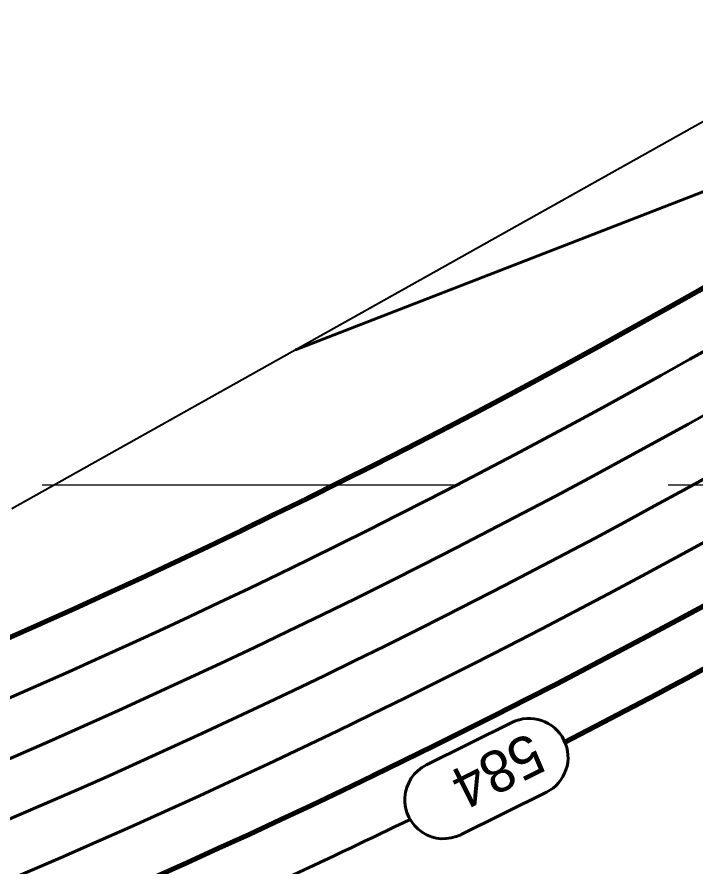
# Model space of a CAD drawing. Header units: inches. Extents: x -5337 to 1057, y 15227 to 19227.
# Drawn here: x -3174.76 to -3138.14, y 16408.1 to 16453.97 of the extents above; entities that cross this region are included whole.
import ezdxf
from ezdxf.enums import TextEntityAlignment as Align

# ---------------------------------------------------------------- set-up
doc = ezdxf.new("R2010")
doc.units = ezdxf.units.IN
doc.header["$LTSCALE"] = 150
doc.header["$MEASUREMENT"] = 0
doc.linetypes.add('HIDDEN', pattern=[0.375, 0.25, -0.125])
for name, color, linetype in [('COMT-MIN', 84, 'Continuous'), ('CONT-MJR', 84, 'Continuous'), ('grid', 7, 'HIDDEN'), ('LOTLINE', 7, 'Continuous')]:
    doc.layers.add(name, color=color, linetype=linetype)
doc.styles.add('Style-ENGINEERING', font='ENGINEERING.shx')

msp = doc.modelspace()

# ---------------------------------------------------------------- linework, layer by layer
at = {"layer": 'COMT-MIN', "color": 5, "linetype": 'Continuous', "lineweight": 40}
for p, q in [((-3129.243, 16447.856), (-3159.744, 16436.016)), ((-3148.074, 16415.898), (-3152.679, 16413.608)), ((-3148.074, 16415.898), (-3148.074, 16415.898)), ((-3152.679, 16413.608), (-3152.68, 16413.609)), ((-3150.81, 16409.848), (-3146.204, 16412.138)), ((-3150.81, 16409.848), (-3150.81, 16409.848))]:
    msp.add_line(p, q, dxfattribs=at)
for centre, radius, start, end in [((-3338.672, 16791.426), 408.369, 285.3192, 301.36511), ((-3338.672, 16791.426), 411.369, 283.32215, 301.36511), ((-3338.672, 16791.426), 414.369, 285.23846, 301.36511), ((-3338.672, 16791.426), 417.369, 283.33364, 301.36511), ((-3147.139, 16414.018), 2.1, 296.4352, 116.4352), ((-3151.745, 16411.728), 2.1, 116.4352, 296.4352), ((-3338.672, 16791.426), 423.369, 293.9943, 295.92773)]:
    msp.add_arc(centre, radius, start, end, dxfattribs=at)
at = {"layer": 'CONT-MJR', "color": 5, "linetype": 'Continuous', "lineweight": 70}
for radius, start, end in [(405.369, 283.36026, 301.36511), (420.369, 285.25353, 301.36511), (423.369, 297.19113, 301.23028)]:
    msp.add_arc((-3338.672, 16791.426), radius, start, end, dxfattribs=at)
at = {"layer": 'grid', "color": 252, "linetype": 'HIDDEN', "lineweight": 0, "ltscale": 0.6}
msp.add_line((-5232.144, 16428.734), (952.356, 16428.734), dxfattribs=at)
at = {"layer": 'LOTLINE'}
msp.add_line((-3175.028, 16427.446), (-3110.714, 16463.507), dxfattribs=at)

# ---------------------------------------------------------------- texts
at = {"layer": 'COMT-MIN', "color": 5, "linetype": 'Continuous', "lineweight": 40, "style": 'Style-ENGINEERING'}
msp.add_text('584', height=2.25, rotation=206.4352, dxfattribs=at).set_placement((-3146.075, 16413.39), align=Align.TOP_LEFT)

doc.saveas('drawing.dxf')
